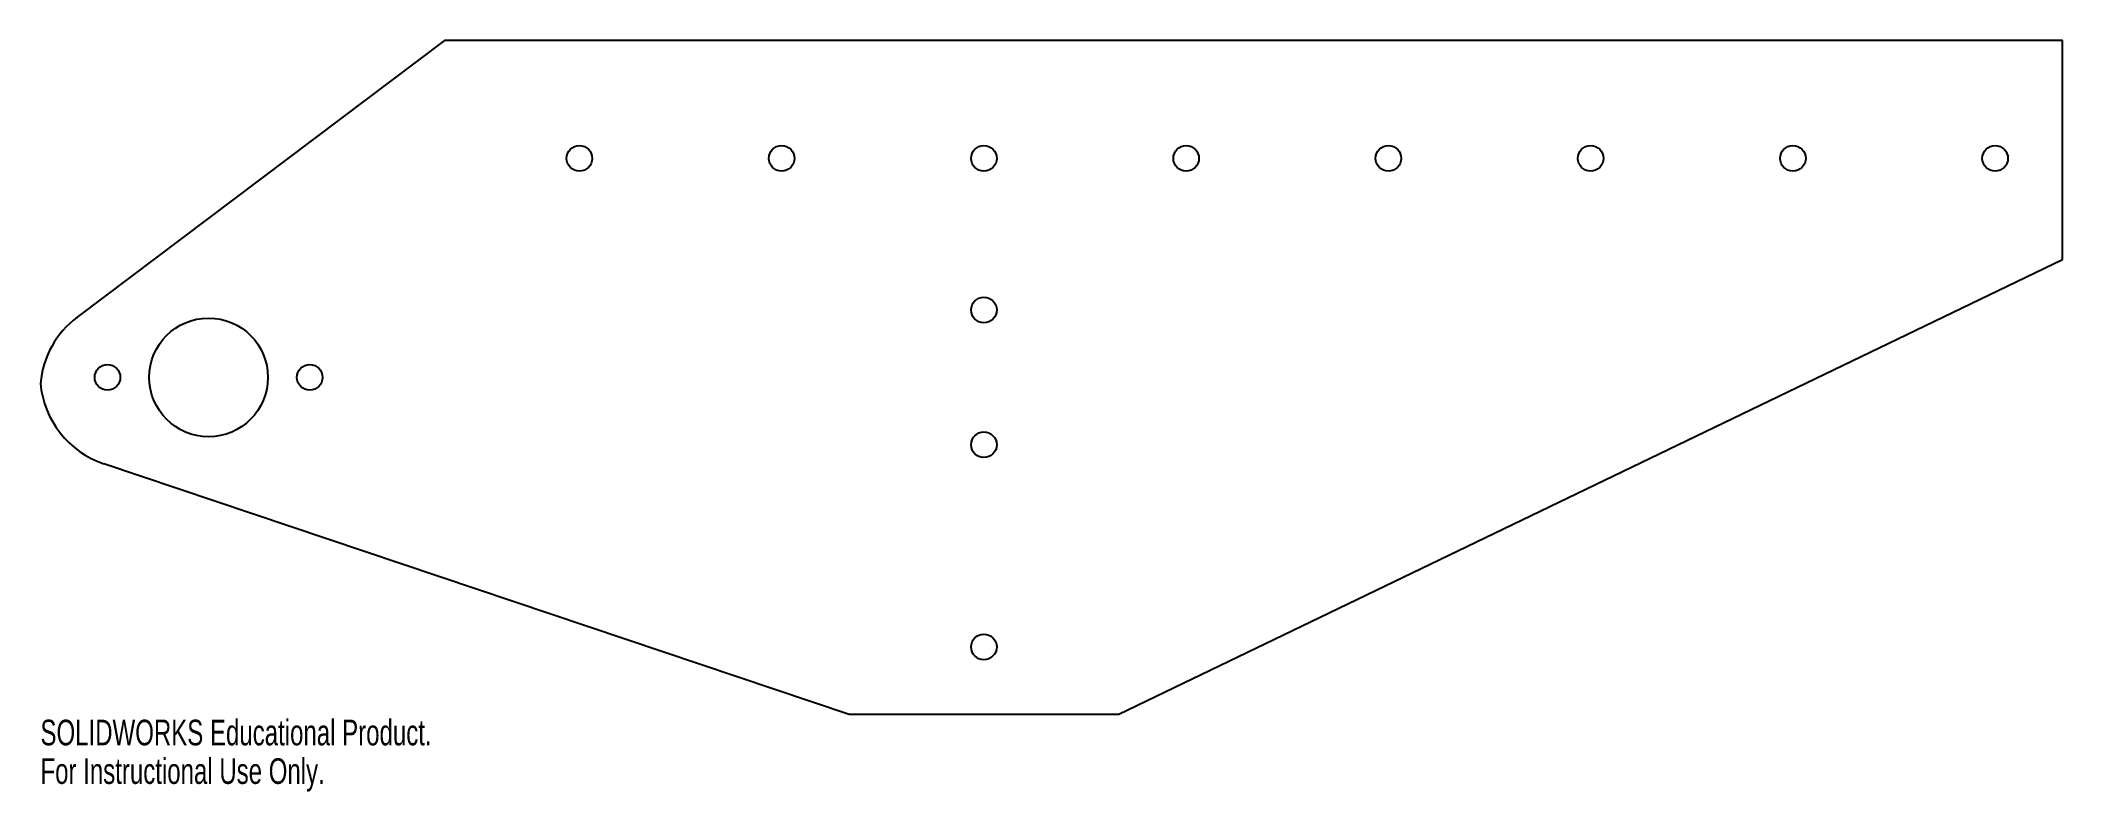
# Model space of a CAD drawing. Header units: inches. Extents: x -15 to 0, y -5.6 to 0.
import ezdxf

# ---------------------------------------------------------------- set-up
doc = ezdxf.new("R2010")
doc.units = ezdxf.units.IN
doc.header["$MEASUREMENT"] = 0
doc.styles.add('SLDTEXTSTYLE0', font='TXT', dxfattribs={"width": 0.7})

msp = doc.modelspace()

# ---------------------------------------------------------------- linework, layer by layer
at = {"color": 7, "linetype": 'Continuous', "lineweight": 25}
for p, q in [((-12, 0), (-14.724, -2.053)), ((0, 0), (-12, 0)), ((0, -1.625), (0, 0)), ((-7, -5), (0, -1.625)), ((-14.528, -3.14), (-9, -5)), ((-9, -5), (-7, -5))]:
    msp.add_line(p, q, dxfattribs=at)
for centre, radius in [((-11, -0.875), 0.095), ((-9.5, -0.875), 0.095), ((-8, -0.875), 0.095), ((-6.5, -0.875), 0.095), ((-5, -0.875), 0.095), ((-3.5, -0.875), 0.095), ((-2, -0.875), 0.095), ((-0.5, -0.875), 0.095), ((-8, -2), 0.095), ((-13.75, -2.5), 0.44), ((-14.5, -2.5), 0.095), ((-13, -2.5), 0.095), ((-8, -3), 0.095), ((-8, -4.5), 0.095)]:
    msp.add_circle(centre, radius, dxfattribs=at)
for centre, start, end in [((-14.306, -2.607), 127, 174.884), ((-14.306, -2.483), 185.116, 251.4047)]:
    msp.add_arc(centre, 0.694, start, end, dxfattribs=at)

# ---------------------------------------------------------------- texts
at = {"color": 7, "linetype": 'Continuous', "char_height": 0.1903, "attachment_point": 1, "style": 'SLDTEXTSTYLE0'}
for s, insert in [('SOLIDWORKS Educational Product.', (-14.997, -5.04)), ('For Instructional Use Only.', (-14.997, -5.326))]:
    msp.add_mtext(s, dxfattribs=dict(at, insert=insert))

doc.saveas('drawing.dxf')
